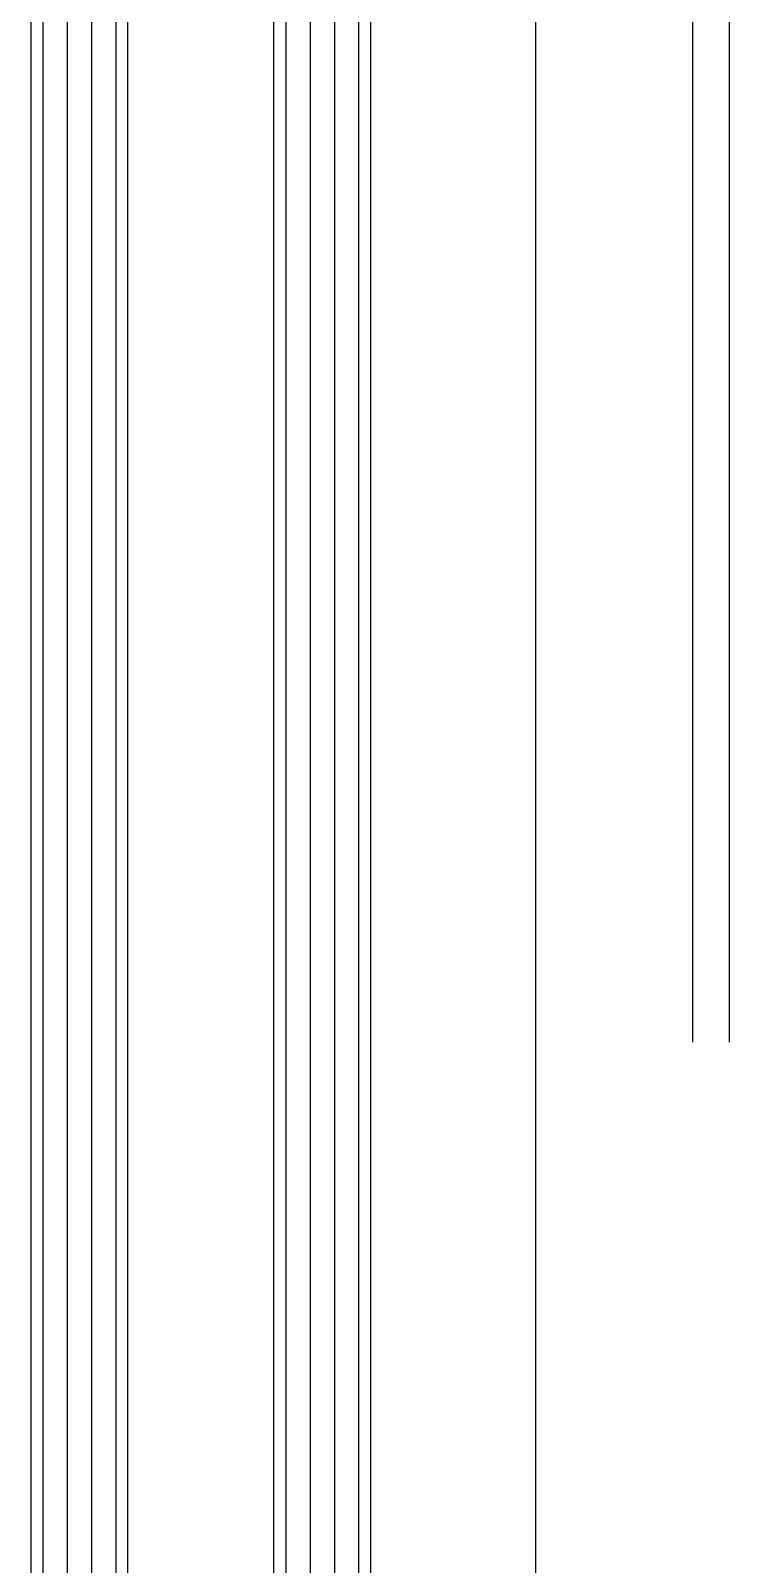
# Model space of a CAD drawing. Header units: inches. Extents: x 24920 to 61775, y 10942 to 38819.
# Drawn here: x 56584.1 to 56641.6, y 29107.2 to 29233.5 of the extents above; entities that cross this region are included whole.
import ezdxf

# ---------------------------------------------------------------- set-up
doc = ezdxf.new("R2010")
doc.units = ezdxf.units.IN
doc.header["$MEASUREMENT"] = 0
doc.linetypes.add('HIDDEN', pattern=[9.525, 6.35, -3.175])
doc.layers.add('2AI.EXTRUSION', color=3, linetype='Continuous')
doc.layers.add('2GLASS', color=5, linetype='Continuous')

# ---------------------------------------------------------------- blocks, each defined once
blk = doc.blocks.new('herhh')
at = {"layer": '2AI.EXTRUSION', "color": 1, "linetype": 'HIDDEN', "ltscale": 20}
for p, q in [((56810.12, 28784.2), (56810.12, 29181.2)), ((56813.12, 28784.2, 0), (56813.12, 29181.2, 0))]:
    blk.add_line(p, q, dxfattribs=at)
at = {"layer": '2AI.EXTRUSION', "color": 1, "elevation": 0}
blk.add_lwpolyline([(56797.18, 28784.2), (56797.18, 29181.2)], dxfattribs=at)
at = {"layer": '2GLASS', "color": 1, "extrusion": (-4.44089e-16, 1.70157e-26, -1)}
for p, q in [((56756.6, 29126.2), (56756.6, 28797.97)), ((56758.6, 29126.2), (56758.6, 28797.97)), ((56760.6, 29126.2), (56760.6, 28797.97)), ((56762.6, 29126.2), (56762.6, 28797.97)), ((56776.6, 29126.2), (56776.6, 28797.97)), ((56778.6, 29126.2), (56778.6, 28797.97)), ((56780.6, 29126.2), (56780.6, 28797.97)), ((56782.6, 29126.2), (56782.6, 28797.97))]:
    blk.add_line(p, q, dxfattribs=at)
at = {"layer": '2GLASS', "color": 1, "extrusion": (0, 0, -1)}
for points in [[(-56763.6, 28797.97), (-56763.6, 29125.2), (-56762.6, 29126.2), (-56756.6, 29126.2), (-56755.6, 29125.2), (-56755.6, 28797.97)], [(-56783.6, 28797.97), (-56783.6, 29125.2), (-56782.6, 29126.2), (-56776.6, 29126.2), (-56775.6, 29125.2), (-56775.6, 28797.97)]]:
    blk.add_lwpolyline(points, dxfattribs=at)

msp = doc.modelspace()

# ---------------------------------------------------------------- block references
msp.add_blockref('herhh', (-171.5, 175.5))

doc.saveas('drawing.dxf')
